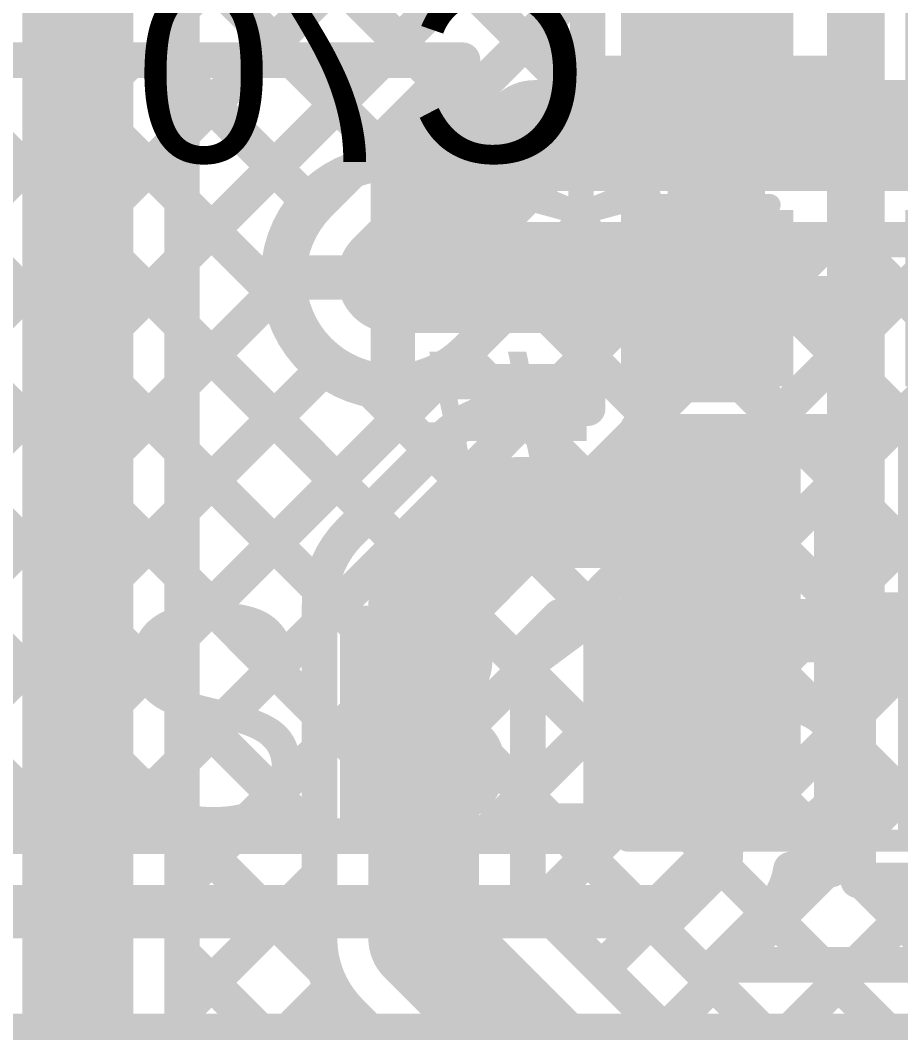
# Model space of a CAD drawing. Header units: millimetres. Extents: x 0 to 214, y 0 to 214.
# Drawn here: x 5.265 to 5.4636, y 2.9887 to 3.217 of the extents above; entities that cross this region are included whole.
import ezdxf

# ---------------------------------------------------------------- set-up
doc = ezdxf.new("R2010")
doc.units = ezdxf.units.MM
doc.header["$MEASUREMENT"] = 0
for name, color, linetype in [('BottomLayer', 5, 'Continuous'), ('BottomOverlay', 54, 'Continuous'), ('BottomPaste', 16, 'Continuous'), ('BottomSolder', 6, 'Continuous'), ('TopLayer', 1, 'Continuous'), ('TopOverlay', 2, 'Continuous'), ('TopPaste', 8, 'Continuous'), ('TopSolder', 216, 'Continuous'), ('ViaHoleLayer', 16, 'Continuous')]:
    doc.layers.add(name, color=color, linetype=linetype)
doc.styles.add('Arial', font='', dxfattribs={"height": 0.2})
doc.styles.get('Arial').set_extended_font_data('Arial')

# ---------------------------------------------------------------- blocks, each defined once
blk = doc.blocks.new('C__0603_B_19')
at = {"layer": 'BottomLayer'}
for points in [[(-0.045, -0.0175), (-0.045, 0.0175), (-0.015, 0.0175), (-0.015, -0.0175)], [(0.015, -0.0175), (0.015, 0.0175), (0.045, 0.0175), (0.045, -0.0175)]]:
    blk.add_hatch(color=5, dxfattribs=at).paths.add_polyline_path(points)
at = {"layer": 'BottomPaste'}
for points in [[(-0.045, -0.0175), (-0.045, 0.0175), (-0.015, 0.0175), (-0.015, -0.0175)], [(0.015, -0.0175), (0.015, 0.0175), (0.045, 0.0175), (0.045, -0.0175)]]:
    blk.add_hatch(color=16, dxfattribs=at).paths.add_polyline_path(points)
at = {"layer": 'BottomSolder'}
for points in [[(-0.04736, -0.01986), (-0.04736, 0.01986), (-0.01264, 0.01986), (-0.01264, -0.01986)], [(0.01264, -0.01986), (0.01264, 0.01986), (0.04736, 0.01986), (0.04736, -0.01986)]]:
    blk.add_hatch(color=6, dxfattribs=at).paths.add_polyline_path(points)
at = {"layer": 'BottomOverlay', "const_width": 0.005}
for points in [[(-0.018, 0.021), (-0.049, 0.021)], [(-0.049, 0.021), (-0.049, -0.021)], [(0.049, 0.021), (0.018, 0.021)], [(0.049, 0.021), (0.049, -0.021)], [(-0.018, -0.021), (-0.049, -0.021)], [(0.049, -0.021), (0.018, -0.021)]]:
    blk.add_lwpolyline(points, dxfattribs=at)
at = {"layer": 'BottomOverlay', "const_width": 0.0025}
for points in [[(-0.05025, 0.021, 1), (-0.04775, 0.021, 1)], [(-0.05025, 0.021, 1), (-0.04775, 0.021, 1)], [(-0.01925, 0.021, 1), (-0.01675, 0.021, 1)], [(0.01675, 0.021, 1), (0.01925, 0.021, 1)], [(0.04775, 0.021, 1), (0.05025, 0.021, 1)], [(0.04775, 0.021, 1), (0.05025, 0.021, 1)], [(-0.05025, -0.021, 1), (-0.04775, -0.021, 1)], [(-0.05025, -0.021, 1), (-0.04775, -0.021, 1)], [(-0.01925, -0.021, 1), (-0.01675, -0.021, 1)], [(0.01675, -0.021, 1), (0.01925, -0.021, 1)], [(0.04775, -0.021, 1), (0.05025, -0.021, 1)], [(0.04775, -0.021, 1), (0.05025, -0.021, 1)]]:
    blk.add_lwpolyline(points, format="xyb", close=True, dxfattribs=at)
blk = doc.blocks.new('S______B______32')
at = {"layer": 'TopLayer'}
for points in [[(-0.045, -0.0175), (-0.045, 0.0175), (-0.015, 0.0175), (-0.015, -0.0175)], [(0.015, -0.0175), (0.015, 0.0175), (0.045, 0.0175), (0.045, -0.0175)]]:
    blk.add_hatch(color=1, dxfattribs=at).paths.add_polyline_path(points)
at = {"layer": 'TopPaste'}
for points in [[(-0.045, -0.0175), (-0.045, 0.0175), (-0.015, 0.0175), (-0.015, -0.0175)], [(0.015, -0.0175), (0.015, 0.0175), (0.045, 0.0175), (0.045, -0.0175)]]:
    blk.add_hatch(color=8, dxfattribs=at).paths.add_polyline_path(points)
at = {"layer": 'TopSolder'}
for points in [[(-0.049, -0.0215), (-0.049, 0.0215), (-0.011, 0.0215), (-0.011, -0.0215)], [(0.011, -0.0215), (0.011, 0.0215), (0.049, 0.0215), (0.049, -0.0215)]]:
    blk.add_hatch(color=216, dxfattribs=at).paths.add_polyline_path(points)
at = {"layer": 'TopOverlay', "const_width": 0.005}
for points in [[(0.05, 0.022), (-0.05, 0.022)], [(-0.05, 0.022), (-0.05, -0.022)], [(0.05, 0.022), (0.05, -0.022)], [(0.05, -0.022), (-0.05, -0.022)]]:
    blk.add_lwpolyline(points, dxfattribs=at)
at = {"layer": 'TopOverlay', "const_width": 0.0025}
for points in [[(-0.05125, 0.022, 1), (-0.04875, 0.022, 1)], [(-0.05125, 0.022, 1), (-0.04875, 0.022, 1)], [(0.04875, 0.022, 1), (0.05125, 0.022, 1)], [(0.04875, 0.022, 1), (0.05125, 0.022, 1)], [(-0.05125, -0.022, 1), (-0.04875, -0.022, 1)], [(-0.05125, -0.022, 1), (-0.04875, -0.022, 1)], [(0.04875, -0.022, 1), (0.05125, -0.022, 1)], [(0.04875, -0.022, 1), (0.05125, -0.022, 1)]]:
    blk.add_lwpolyline(points, format="xyb", close=True, dxfattribs=at)
blk = doc.blocks.new('RES_0603_B_36')
at = {"layer": 'BottomLayer'}
for points in [[(-0.045, -0.0175), (-0.045, 0.0175), (-0.015, 0.0175), (-0.015, -0.0175)], [(0.015, -0.0175), (0.015, 0.0175), (0.045, 0.0175), (0.045, -0.0175)]]:
    blk.add_hatch(color=5, dxfattribs=at).paths.add_polyline_path(points)
at = {"layer": 'BottomPaste'}
for points in [[(-0.045, -0.0175), (-0.045, 0.0175), (-0.015, 0.0175), (-0.015, -0.0175)], [(0.015, -0.0175), (0.015, 0.0175), (0.045, 0.0175), (0.045, -0.0175)]]:
    blk.add_hatch(color=16, dxfattribs=at).paths.add_polyline_path(points)
at = {"layer": 'BottomSolder'}
for points in [[(-0.049, -0.0215), (-0.049, 0.0215), (-0.011, 0.0215), (-0.011, -0.0215)], [(0.011, -0.0215), (0.011, 0.0215), (0.049, 0.0215), (0.049, -0.0215)]]:
    blk.add_hatch(color=6, dxfattribs=at).paths.add_polyline_path(points)
at = {"layer": 'BottomOverlay', "const_width": 0.005}
for points in [[(0.049, 0.021), (-0.049, 0.021)], [(-0.049, 0.021), (-0.049, -0.021)], [(0.049, 0.021), (0.049, -0.021)], [(0.049, -0.021), (-0.049, -0.021)]]:
    blk.add_lwpolyline(points, dxfattribs=at)
at = {"layer": 'BottomOverlay', "const_width": 0.0025}
for points in [[(-0.05025, 0.021, 1), (-0.04775, 0.021, 1)], [(-0.05025, 0.021, 1), (-0.04775, 0.021, 1)], [(0.04775, 0.021, 1), (0.05025, 0.021, 1)], [(0.04775, 0.021, 1), (0.05025, 0.021, 1)], [(-0.05025, -0.021, 1), (-0.04775, -0.021, 1)], [(-0.05025, -0.021, 1), (-0.04775, -0.021, 1)], [(0.04775, -0.021, 1), (0.05025, -0.021, 1)], [(0.04775, -0.021, 1), (0.05025, -0.021, 1)]]:
    blk.add_lwpolyline(points, format="xyb", close=True, dxfattribs=at)
blk = doc.blocks.new('C__0603_B_265')
at = {"layer": 'BottomLayer'}
for points in [[(-0.045, -0.0175), (-0.045, 0.0175), (-0.015, 0.0175), (-0.015, -0.0175)], [(0.015, -0.0175), (0.015, 0.0175), (0.045, 0.0175), (0.045, -0.0175)]]:
    blk.add_hatch(color=5, dxfattribs=at).paths.add_polyline_path(points)
at = {"layer": 'BottomPaste'}
for points in [[(-0.045, -0.0175), (-0.045, 0.0175), (-0.015, 0.0175), (-0.015, -0.0175)], [(0.015, -0.0175), (0.015, 0.0175), (0.045, 0.0175), (0.045, -0.0175)]]:
    blk.add_hatch(color=16, dxfattribs=at).paths.add_polyline_path(points)
at = {"layer": 'BottomSolder'}
for points in [[(-0.04736, -0.01986), (-0.04736, 0.01986), (-0.01264, 0.01986), (-0.01264, -0.01986)], [(0.01264, -0.01986), (0.01264, 0.01986), (0.04736, 0.01986), (0.04736, -0.01986)]]:
    blk.add_hatch(color=6, dxfattribs=at).paths.add_polyline_path(points)
at = {"layer": 'BottomOverlay', "const_width": 0.005}
for points in [[(-0.049, 0.021), (-0.049, -0.021)], [(-0.018, 0.021), (-0.049, 0.021)], [(0.049, 0.021), (0.018, 0.021)], [(0.049, 0.021), (0.049, -0.021)], [(-0.018, -0.021), (-0.049, -0.021)], [(0.049, -0.021), (0.018, -0.021)]]:
    blk.add_lwpolyline(points, dxfattribs=at)
at = {"layer": 'BottomOverlay', "const_width": 0.0025}
for points in [[(-0.05025, 0.021, 1), (-0.04775, 0.021, 1)], [(-0.05025, 0.021, 1), (-0.04775, 0.021, 1)], [(-0.01925, 0.021, 1), (-0.01675, 0.021, 1)], [(0.01675, 0.021, 1), (0.01925, 0.021, 1)], [(0.04775, 0.021, 1), (0.05025, 0.021, 1)], [(0.04775, 0.021, 1), (0.05025, 0.021, 1)], [(-0.05025, -0.021, 1), (-0.04775, -0.021, 1)], [(-0.05025, -0.021, 1), (-0.04775, -0.021, 1)], [(-0.01925, -0.021, 1), (-0.01675, -0.021, 1)], [(0.01675, -0.021, 1), (0.01925, -0.021, 1)], [(0.04775, -0.021, 1), (0.05025, -0.021, 1)], [(0.04775, -0.021, 1), (0.05025, -0.021, 1)]]:
    blk.add_lwpolyline(points, format="xyb", close=True, dxfattribs=at)

msp = doc.modelspace()

# ---------------------------------------------------------------- hatches: boundary and pattern name
at = {"layer": 'BottomLayer'}
h = msp.add_hatch(color=5, dxfattribs=at)
edge = h.paths.add_edge_path()
edge.add_arc((5.349, 3.159), 0.01181, 0, 360)
at = {"layer": 'BottomSolder'}
h = msp.add_hatch(color=6, dxfattribs=at)
edge = h.paths.add_edge_path()
edge.add_arc((5.349, 3.159), 0.00991, 0, 360)
at = {"layer": 'TopLayer'}
h = msp.add_hatch(color=1, dxfattribs=at)
edge = h.paths.add_edge_path()
edge.add_arc((5.349, 3.159), 0.01181, 0, 360)
at = {"layer": 'TopSolder'}
h = msp.add_hatch(color=216, dxfattribs=at)
edge = h.paths.add_edge_path()
edge.add_arc((5.349, 3.159), 0.00991, 0, 360)
at = {"layer": 'ViaHoleLayer'}
h = msp.add_hatch(color=16, dxfattribs=at)
edge = h.paths.add_edge_path()
edge.add_arc((5.349, 3.159), 0.00591, 0, 360)

# ---------------------------------------------------------------- linework, layer by layer
at = {"layer": 'BottomLayer'}
for points, const_width in [([(4.74482, 3.84613), (5.393, 3.19794)], 0.008), ([(5.3015, 3.2196), (5.567, 3.4851)], 0.008), ([(5.3015, 3.19132), (5.49646, 3.38628)], 0.008), ([(5.3015, 3.16304), (5.493, 3.35454)], 0.008), ([(5.278, 2.92914), (5.278, 3.26153)], 0.025), ([(5.3015, 2.92914), (5.3015, 3.26153)], 0.008), ([(5.3015, 3.26116), (5.38016, 3.1825)], 0.008), ([(5.393, 3.18583), (5.393, 3.2355)], 0.008), ([(5.451, 3.18583), (5.451, 3.2355)], 0.008), ([(5.3015, 3.23288), (5.34957, 3.1848)], 0.008), ([(5.422, 3.204), (5.422, 3.2315)], 0.01), ([(5.456, 3.18283), (5.456, 3.2325)], 0.008), ([(5.35144, 3.1847), (5.393, 3.22625)], 0.008), ([(5.451, 3.2248), (5.456, 3.2198)], 0.008), ([(5.422, 3.1565), (5.422, 3.204)], 0.022), ([(5.3015, 3.20459), (5.32982, 3.17627)], 0.008), ([(5.397, 3.204), (5.422, 3.204)], 0.01), ([(5.422, 3.204), (5.447, 3.204)], 0.01), ([(5.451, 3.1994), (5.456, 3.2044)], 0.008), ([(5.37753, 3.1825), (5.393, 3.19797)], 0.008), ([(5.451, 3.19651), (5.456, 3.19151)], 0.008), ([(5.393, 3.1825), (5.393, 3.18583)], 0.008), ([(5.393, 3.1825), (5.393, 3.18583)], 0.008), ([(5.451, 3.1725), (5.451, 3.18583)], 0.008), ([(5.451, 3.1725), (5.451, 3.18583)], 0.008), ([(5.349, 3.159), (5.349, 3.18081)], 0.01), ([(5.35968, 3.1825), (5.393, 3.1825)], 0.008), ([(5.456, 3.1755), (5.456, 3.18283)], 0.008), ([(5.456, 3.1755), (5.456, 3.18283)], 0.008), ([(5.3015, 3.17631), (5.32365, 3.15416)], 0.008), ([(5.451, 3.17111), (5.456, 3.17611)], 0.008), ([(5.456, 3.13317), (5.456, 3.1755)], 0.008), ([(5.451, 3.12283), (5.451, 3.1725)], 0.008), ([(5.349, 3.159), (5.4195, 3.159)], 0.025), ([(5.4195, 3.159), (5.422, 3.1565)], 0.025), ([(5.451, 3.16823), (5.456, 3.16323)], 0.008), ([(5.422, 3.15433), (5.422, 3.1565)], 0.025), ([(5.32719, 3.159), (5.349, 3.159)], 0.01), ([(5.349, 3.13719), (5.349, 3.159)], 0.01), ([(5.3015, 3.13475), (5.3233, 3.15656)], 0.008), ([(5.422, 3.15433), (5.447, 3.15433)], 0.01), ([(5.3015, 3.14802), (5.34364, 3.10588)], 0.008), ([(5.451, 3.14283), (5.456, 3.14783)], 0.008), ([(5.3015, 3.10647), (5.33344, 3.13841)], 0.008), ([(5.451, 3.13994), (5.456, 3.13495)], 0.008), ([(5.3015, 3.07818), (5.3582, 3.13489)], 0.008), ([(5.34416, 3.13365), (5.35779, 3.12002)], 0.008), ([(5.35968, 3.1355), (5.393, 3.1355)], 0.008), ([(5.37059, 3.1355), (5.3766, 3.1295)], 0.008), ([(5.3811, 3.1295), (5.3871, 3.1355)], 0.008), ([(5.393, 3.1295), (5.393, 3.1355)], 0.008), ([(5.456, 3.12583), (5.456, 3.13317)], 0.008), ([(5.456, 3.12583), (5.456, 3.13317)], 0.008), ([(5.377, 3.1295), (5.393, 3.1295)], 0.008), ([(5.456, 3.07617), (5.456, 3.12583)], 0.008), ([(5.3394, 3.10163), (5.36037, 3.1226)], 0.008), ([(5.448, 3.07617), (5.448, 3.12283)], 0.008), ([(5.3015, 3.11974), (5.33276, 3.08848)], 0.008), ([(5.448, 3.11155), (5.456, 3.11955)], 0.008), ([(5.356, 3.085), (5.377, 3.106)], 0.025), ([(5.377, 3.106), (5.422, 3.106)], 0.025), ([(5.448, 3.11466), (5.456, 3.10666)], 0.008), ([(5.356, 3.01), (5.356, 3.085)], 0.025), ([(5.3015, 3.09145), (5.3325, 3.06045)], 0.008), ([(5.448, 3.08326), (5.456, 3.09126)], 0.008), ([(5.448, 3.08638), (5.456, 3.07838)], 0.008), ([(5.3325, 3.01), (5.3325, 3.085)], 0.008), ([(5.3015, 3.0499), (5.3325, 3.0809)], 0.008), ([(5.3795, 3.07527), (5.38673, 3.0825)], 0.008), ([(5.3795, 3.07133), (5.39067, 3.0825)], 0.008), ([(5.38673, 3.0825), (5.396, 3.0825)], 0.008), ([(5.396, 3.07617), (5.396, 3.0825)], 0.008), ([(5.396, 3.08181), (5.40164, 3.07617)], 0.008), ([(5.3795, 3.04305), (5.41262, 3.07617)], 0.008), ([(5.38199, 3.01725), (5.44091, 3.07617)], 0.008), ([(5.396, 3.07617), (5.448, 3.07617)], 0.008), ([(5.39613, 3.00311), (5.46919, 3.07617)], 0.008), ([(5.40164, 3.07617), (5.52831, 2.9495)], 0.008), ([(5.42993, 3.07617), (5.55659, 2.9495)], 0.008), ([(5.456, 3.07838), (5.45821, 3.07617)], 0.008), ([(5.456, 3.07617), (5.49616, 3.07617)], 0.008), ([(5.45821, 3.07617), (5.4908, 3.04357)], 0.008), ([(5.3795, 3.01973), (5.3795, 3.07527)], 0.008), ([(5.41027, 2.98896), (5.49553, 3.07423)], 0.008), ([(5.3795, 3.07002), (5.50002, 2.9495)], 0.008), ([(5.3015, 3.06317), (5.3325, 3.03217)], 0.008), ([(5.3015, 3.02161), (5.3325, 3.05261)], 0.008), ([(5.42441, 2.97482), (5.49153, 3.04194)], 0.008), ([(5.3795, 3.04174), (5.47174, 2.9495)], 0.008), ([(5.3015, 3.03489), (5.33365, 3.00274)], 0.008), ([(5.43855, 2.96068), (5.50751, 3.02964)], 0.008), ([(5.3015, 2.99333), (5.3325, 3.02433)], 0.008), ([(5.3795, 3.01973), (5.44973, 2.9495)], 0.008), ([(5.356, 3.01), (5.44, 2.926)], 0.025), ([(5.3015, 3.0066), (5.3966, 2.9115)], 0.008), ([(5.3015, 2.96505), (5.33531, 2.99886)], 0.008), ([(5.3394, 2.99337), (5.42127, 2.9115)], 0.008)]:
    msp.add_lwpolyline(points, dxfattribs=dict(at, const_width=const_width))
for points, const_width in [([(5.2995, 3.2196, 1), (5.3035, 3.2196, 1)], 0.004), ([(5.454, 3.2198, 1), (5.458, 3.2198, 1)], 0.004), ([(5.4165, 3.204, 1), (5.4275, 3.204, 1)], 0.011), ([(5.2995, 3.20459, 1), (5.3035, 3.20459, 1)], 0.004), ([(5.3945, 3.204, 1), (5.3995, 3.204, 1)], 0.005), ([(5.4195, 3.204, 1), (5.4245, 3.204, 1)], 0.005), ([(5.4195, 3.204, 1), (5.4245, 3.204, 1)], 0.005), ([(5.4195, 3.204, 1), (5.4245, 3.204, 1)], 0.005), ([(5.4445, 3.204, 1), (5.4495, 3.204, 1)], 0.005), ([(5.454, 3.2044, 1), (5.458, 3.2044, 1)], 0.004), ([(5.391, 3.19797, 1), (5.395, 3.19797, 1)], 0.004), ([(5.391, 3.19794, 1), (5.395, 3.19794, 1)], 0.004), ([(5.449, 3.1994, 1), (5.453, 3.1994, 1)], 0.004), ([(5.449, 3.19651, 1), (5.453, 3.19651, 1)], 0.004), ([(5.2995, 3.19132, 1), (5.3035, 3.19132, 1)], 0.004), ([(5.454, 3.19151, 1), (5.458, 3.19151, 1)], 0.004), ([(5.391, 3.18583, 1), (5.395, 3.18583, 1)], 0.004), ([(5.391, 3.18583, 1), (5.395, 3.18583, 1)], 0.004), ([(5.391, 3.18583, 1), (5.395, 3.18583, 1)], 0.004), ([(5.449, 3.18583, 1), (5.453, 3.18583, 1)], 0.004), ([(5.449, 3.18583, 1), (5.453, 3.18583, 1)], 0.004), ([(5.449, 3.18583, 1), (5.453, 3.18583, 1)], 0.004), ([(5.34757, 3.1848, 1), (5.35157, 3.1848, 1)], 0.004), ([(5.34944, 3.1847, 1), (5.35344, 3.1847, 1)], 0.004), ([(5.3465, 3.18081, 1), (5.3515, 3.18081, 1)], 0.005), ([(5.35768, 3.1825, 1), (5.36168, 3.1825, 1)], 0.004), ([(5.35768, 3.1825, 1), (5.36168, 3.1825, 1)], 0.004), ([(5.37553, 3.1825, 1), (5.37953, 3.1825, 1)], 0.004), ([(5.37816, 3.1825, 1), (5.38216, 3.1825, 1)], 0.004), ([(5.391, 3.1825, 1), (5.395, 3.1825, 1)], 0.004), ([(5.391, 3.1825, 1), (5.395, 3.1825, 1)], 0.004), ([(5.391, 3.1825, 1), (5.395, 3.1825, 1)], 0.004), ([(5.454, 3.18283, 1), (5.458, 3.18283, 1)], 0.004), ([(5.454, 3.18283, 1), (5.458, 3.18283, 1)], 0.004), ([(5.454, 3.18283, 1), (5.458, 3.18283, 1)], 0.004), ([(5.2995, 3.17631, 1), (5.3035, 3.17631, 1)], 0.004), ([(5.32782, 3.17627, 1), (5.33182, 3.17627, 1)], 0.004), ([(5.454, 3.17611, 1), (5.458, 3.17611, 1)], 0.004), ([(5.454, 3.1755, 1), (5.458, 3.1755, 1)], 0.004), ([(5.454, 3.1755, 1), (5.458, 3.1755, 1)], 0.004), ([(5.454, 3.1755, 1), (5.458, 3.1755, 1)], 0.004), ([(5.449, 3.1725, 1), (5.453, 3.1725, 1)], 0.004), ([(5.449, 3.1725, 1), (5.453, 3.1725, 1)], 0.004), ([(5.449, 3.1725, 1), (5.453, 3.1725, 1)], 0.004), ([(5.449, 3.17111, 1), (5.453, 3.17111, 1)], 0.004), ([(5.34275, 3.159, 1), (5.35525, 3.159, 1)], 0.0125), ([(5.41325, 3.159, 1), (5.42575, 3.159, 1)], 0.0125), ([(5.41325, 3.159, 1), (5.42575, 3.159, 1)], 0.0125), ([(5.449, 3.16823, 1), (5.453, 3.16823, 1)], 0.004), ([(5.2995, 3.16304, 1), (5.3035, 3.16304, 1)], 0.004), ([(5.41575, 3.1565, 1), (5.42825, 3.1565, 1)], 0.0125), ([(5.41575, 3.1565, 1), (5.42825, 3.1565, 1)], 0.0125), ([(5.4165, 3.1565, 1), (5.4275, 3.1565, 1)], 0.011), ([(5.454, 3.16323, 1), (5.458, 3.16323, 1)], 0.004), ([(5.41575, 3.15433, 1), (5.42825, 3.15433, 1)], 0.0125), ([(5.32469, 3.159, 1), (5.32969, 3.159, 1)], 0.005), ([(5.3465, 3.159, 1), (5.3515, 3.159, 1)], 0.005), ([(5.3465, 3.159, 1), (5.3515, 3.159, 1)], 0.005), ([(5.3465, 3.159, 1), (5.3515, 3.159, 1)], 0.005), ([(5.3213, 3.15656, 1), (5.3253, 3.15656, 1)], 0.004), ([(5.32165, 3.15416, 1), (5.32565, 3.15416, 1)], 0.004), ([(5.4195, 3.15433, 1), (5.4245, 3.15433, 1)], 0.005), ([(5.4445, 3.15433, 1), (5.4495, 3.15433, 1)], 0.005), ([(5.2995, 3.14802, 1), (5.3035, 3.14802, 1)], 0.004), ([(5.454, 3.14783, 1), (5.458, 3.14783, 1)], 0.004), ([(5.449, 3.14283, 1), (5.453, 3.14283, 1)], 0.004), ([(5.33144, 3.13841, 1), (5.33544, 3.13841, 1)], 0.004), ([(5.3465, 3.13719, 1), (5.3515, 3.13719, 1)], 0.005), ([(5.449, 3.13994, 1), (5.453, 3.13994, 1)], 0.004), ([(5.2995, 3.13475, 1), (5.3035, 3.13475, 1)], 0.004), ([(5.34216, 3.13365, 1), (5.34616, 3.13365, 1)], 0.004), ([(5.3562, 3.13489, 1), (5.3602, 3.13489, 1)], 0.004), ([(5.35768, 3.1355, 1), (5.36168, 3.1355, 1)], 0.004), ([(5.35768, 3.1355, 1), (5.36168, 3.1355, 1)], 0.004), ([(5.36859, 3.1355, 1), (5.37259, 3.1355, 1)], 0.004), ([(5.3851, 3.1355, 1), (5.3891, 3.1355, 1)], 0.004), ([(5.391, 3.1355, 1), (5.395, 3.1355, 1)], 0.004), ([(5.391, 3.1355, 1), (5.395, 3.1355, 1)], 0.004), ([(5.454, 3.13495, 1), (5.458, 3.13495, 1)], 0.004), ([(5.454, 3.13317, 1), (5.458, 3.13317, 1)], 0.004), ([(5.454, 3.13317, 1), (5.458, 3.13317, 1)], 0.004), ([(5.454, 3.13317, 1), (5.458, 3.13317, 1)], 0.004), ([(5.3746, 3.1295, 1), (5.3786, 3.1295, 1)], 0.004), ([(5.375, 3.1295, 1), (5.379, 3.1295, 1)], 0.004), ([(5.375, 3.1295, 1), (5.379, 3.1295, 1)], 0.004), ([(5.375, 3.1295, 1), (5.379, 3.1295, 1)], 0.004), ([(5.3791, 3.1295, 1), (5.3831, 3.1295, 1)], 0.004), ([(5.391, 3.1295, 1), (5.395, 3.1295, 1)], 0.004), ([(5.391, 3.1295, 1), (5.395, 3.1295, 1)], 0.004), ([(5.454, 3.12583, 1), (5.458, 3.12583, 1)], 0.004), ([(5.454, 3.12583, 1), (5.458, 3.12583, 1)], 0.004), ([(5.454, 3.12583, 1), (5.458, 3.12583, 1)], 0.004), ([(5.35837, 3.1226, 1), (5.36237, 3.1226, 1)], 0.004), ([(5.35837, 3.1226, 1), (5.36237, 3.1226, 1)], 0.004), ([(5.35838, 3.12262, 1), (5.36238, 3.12262, 1)], 0.004), ([(5.446, 3.12283, 1), (5.45, 3.12283, 1)], 0.004), ([(5.449, 3.12283, 1), (5.453, 3.12283, 1)], 0.004), ([(5.2995, 3.11974, 1), (5.3035, 3.11974, 1)], 0.004), ([(5.35579, 3.12002, 1), (5.35979, 3.12002, 1)], 0.004), ([(5.454, 3.11955, 1), (5.458, 3.11955, 1)], 0.004), ([(5.37075, 3.106, 1), (5.38325, 3.106, 1)], 0.0125), ([(5.37075, 3.106, 1), (5.38325, 3.106, 1)], 0.0125), ([(5.41575, 3.106, 1), (5.42825, 3.106, 1)], 0.0125), ([(5.446, 3.11466, 1), (5.45, 3.11466, 1)], 0.004), ([(5.446, 3.11155, 1), (5.45, 3.11155, 1)], 0.004), ([(5.2995, 3.10647, 1), (5.3035, 3.10647, 1)], 0.004), ([(5.34164, 3.10588, 1), (5.34564, 3.10588, 1)], 0.004), ([(5.454, 3.10666, 1), (5.458, 3.10666, 1)], 0.004), ([(5.33738, 3.10162, 1), (5.34138, 3.10162, 1)], 0.004), ([(5.3374, 3.10163, 1), (5.3414, 3.10163, 1)], 0.004), ([(5.3374, 3.10163, 1), (5.3414, 3.10163, 1)], 0.004), ([(5.34975, 3.085, 1), (5.36225, 3.085, 1)], 0.0125), ([(5.34975, 3.085, 1), (5.36225, 3.085, 1)], 0.0125), ([(5.2995, 3.09145, 1), (5.3035, 3.09145, 1)], 0.004), ([(5.454, 3.09126, 1), (5.458, 3.09126, 1)], 0.004), ([(5.33076, 3.08848, 1), (5.33476, 3.08848, 1)], 0.004), ([(5.446, 3.08638, 1), (5.45, 3.08638, 1)], 0.004), ([(5.3305, 3.085, 1), (5.3345, 3.085, 1)], 0.004), ([(5.3305, 3.085, 1), (5.3345, 3.085, 1)], 0.004), ([(5.3305, 3.085, 1), (5.3345, 3.085, 1)], 0.004), ([(5.446, 3.08326, 1), (5.45, 3.08326, 1)], 0.004), ([(5.3305, 3.0809, 1), (5.3345, 3.0809, 1)], 0.004), ([(5.38473, 3.0825, 1), (5.38873, 3.0825, 1)], 0.004), ([(5.38473, 3.0825, 1), (5.38873, 3.0825, 1)], 0.004), ([(5.38867, 3.0825, 1), (5.39267, 3.0825, 1)], 0.004), ([(5.394, 3.0825, 1), (5.398, 3.0825, 1)], 0.004), ([(5.394, 3.0825, 1), (5.398, 3.0825, 1)], 0.004), ([(5.394, 3.08181, 1), (5.398, 3.08181, 1)], 0.004), ([(5.2995, 3.07818, 1), (5.3035, 3.07818, 1)], 0.004), ([(5.394, 3.07617, 1), (5.398, 3.07617, 1)], 0.004), ([(5.394, 3.07617, 1), (5.398, 3.07617, 1)], 0.004), ([(5.39964, 3.07617, 1), (5.40364, 3.07617, 1)], 0.004), ([(5.39964, 3.07617, 1), (5.40364, 3.07617, 1)], 0.004), ([(5.41062, 3.07617, 1), (5.41462, 3.07617, 1)], 0.004), ([(5.42793, 3.07617, 1), (5.43193, 3.07617, 1)], 0.004), ([(5.43891, 3.07617, 1), (5.44291, 3.07617, 1)], 0.004), ([(5.446, 3.07617, 1), (5.45, 3.07617, 1)], 0.004), ([(5.446, 3.07617, 1), (5.45, 3.07617, 1)], 0.004), ([(5.454, 3.07838, 1), (5.458, 3.07838, 1)], 0.004), ([(5.454, 3.07838, 1), (5.458, 3.07838, 1)], 0.004), ([(5.454, 3.07617, 1), (5.458, 3.07617, 1)], 0.004), ([(5.454, 3.07617, 1), (5.458, 3.07617, 1)], 0.004), ([(5.45621, 3.07617, 1), (5.46021, 3.07617, 1)], 0.004), ([(5.45621, 3.07617, 1), (5.46021, 3.07617, 1)], 0.004), ([(5.3775, 3.07527, 1), (5.3815, 3.07527, 1)], 0.004), ([(5.3775, 3.07527, 1), (5.3815, 3.07527, 1)], 0.004), ([(5.3775, 3.07133, 1), (5.3815, 3.07133, 1)], 0.004), ([(5.3775, 3.07002, 1), (5.3815, 3.07002, 1)], 0.004), ([(5.2995, 3.06317, 1), (5.3035, 3.06317, 1)], 0.004), ([(5.3305, 3.06045, 1), (5.3345, 3.06045, 1)], 0.004), ([(5.3305, 3.05261, 1), (5.3345, 3.05261, 1)], 0.004), ([(5.2995, 3.0499, 1), (5.3035, 3.0499, 1)], 0.004), ([(5.3775, 3.04305, 1), (5.3815, 3.04305, 1)], 0.004), ([(5.3775, 3.04174, 1), (5.3815, 3.04174, 1)], 0.004), ([(5.2995, 3.03489, 1), (5.3035, 3.03489, 1)], 0.004), ([(5.3305, 3.03217, 1), (5.3345, 3.03217, 1)], 0.004), ([(5.3305, 3.02433, 1), (5.3345, 3.02433, 1)], 0.004), ([(5.2995, 3.02161, 1), (5.3035, 3.02161, 1)], 0.004), ([(5.3775, 3.01973, 1), (5.3815, 3.01973, 1)], 0.004), ([(5.3775, 3.01973, 1), (5.3815, 3.01973, 1)], 0.004), ([(5.34975, 3.01, 1), (5.36225, 3.01, 1)], 0.0125), ([(5.34975, 3.01, 1), (5.36225, 3.01, 1)], 0.0125), ([(5.37999, 3.01725, 1), (5.38399, 3.01725, 1)], 0.004), ([(5.3305, 3.01, 1), (5.3345, 3.01, 1)], 0.004), ([(5.3305, 3.01, 1), (5.3345, 3.01, 1)], 0.004), ([(5.3305, 3.01, 1), (5.3345, 3.01, 1)], 0.004), ([(5.2995, 3.0066, 1), (5.3035, 3.0066, 1)], 0.004), ([(5.39413, 3.00311, 1), (5.39813, 3.00311, 1)], 0.004), ([(5.33165, 3.00274, 1), (5.33565, 3.00274, 1)], 0.004), ([(5.33331, 2.99886, 1), (5.33731, 2.99886, 1)], 0.004), ([(5.2995, 2.99333, 1), (5.3035, 2.99333, 1)], 0.004), ([(5.33738, 2.99338, 1), (5.34138, 2.99338, 1)], 0.004), ([(5.3374, 2.99337, 1), (5.3414, 2.99337, 1)], 0.004), ([(5.3374, 2.99337, 1), (5.3414, 2.99337, 1)], 0.004), ([(5.40827, 2.98896, 1), (5.41227, 2.98896, 1)], 0.004)]:
    msp.add_lwpolyline(points, format="xyb", close=True, dxfattribs=dict(at, const_width=const_width))
at = {"layer": 'BottomLayer', "const_width": 0.008}
for points in [[(5.35968, 3.1355, -1.5526), (5.35968, 3.1825)], [(5.36037, 3.1226, -0.199188), (5.377, 3.1295)], [(5.36038, 3.12262, -0.198912), (5.377, 3.1295)], [(5.3325, 3.085, -0.199188), (5.3394, 3.10163)], [(5.3325, 3.085, -0.198912), (5.33938, 3.10162)], [(5.3394, 2.99337, -0.199188), (5.3325, 3.01)], [(5.33938, 2.99338, -0.198912), (5.3325, 3.01)]]:
    msp.add_lwpolyline(points, format="xyb", dxfattribs=at)
at = {"layer": 'TopLayer'}
for points, const_width in [([(5.14236, 3.22231), (5.33167, 3.033)], 0.008), ([(5.08661, 3.033), (5.26161, 3.208)], 0.008), ([(5.1149, 3.033), (5.2899, 3.208)], 0.008), ([(5.12821, 3.20817), (5.30339, 3.033)], 0.008), ([(5.14318, 3.033), (5.31818, 3.208)], 0.008), ([(5.17146, 3.033), (5.34646, 3.208)], 0.008), ([(5.18575, 3.20721), (5.35995, 3.033)], 0.008), ([(5.18791, 3.208), (5.36477, 3.208)], 0.008), ([(5.21324, 3.208), (5.38824, 3.033)], 0.008), ([(5.24152, 3.208), (5.396, 3.05352)], 0.008), ([(5.26981, 3.208), (5.32696, 3.15085)], 0.008), ([(5.29809, 3.208), (5.33146, 3.17464)], 0.008), ([(5.32638, 3.208), (5.34557, 3.18881)], 0.008), ([(5.33238, 3.17562), (5.36437, 3.2076)], 0.008), ([(5.35466, 3.208), (5.35971, 3.20295)], 0.008), ([(5.349, 3.159), (5.381, 3.191)], 0.025), ([(5.381, 3.191), (5.6625, 3.191)], 0.025), ([(5.11407, 3.19403), (5.2751, 3.033)], 0.008), ([(5.25632, 3.033), (5.39082, 3.1675)], 0.008), ([(5.2846, 3.033), (5.4191, 3.1675)], 0.008), ([(5.31289, 3.033), (5.44739, 3.1675)], 0.008), ([(5.34117, 3.033), (5.47567, 3.1675)], 0.008), ([(5.36562, 3.14238), (5.39073, 3.1675)], 0.008), ([(5.39073, 3.1675), (5.65277, 3.1675)], 0.008), ([(5.39516, 3.1675), (5.47866, 3.084)], 0.008), ([(5.41895, 3.0825), (5.50395, 3.1675)], 0.008), ([(5.42345, 3.1675), (5.50694, 3.084)], 0.008), ([(5.44724, 3.0825), (5.53224, 3.1675)], 0.008), ([(5.45173, 3.1675), (5.53523, 3.084)], 0.008), ([(5.19975, 3.033), (5.3255, 3.15875)], 0.008), ([(5.37881, 3.15557), (5.454, 3.08038)], 0.008), ([(5.36464, 3.14146), (5.42359, 3.0825)], 0.008), ([(5.22803, 3.033), (5.33509, 3.14006)], 0.008), ([(5.34085, 3.13696), (5.396, 3.08181)], 0.008), ([(5.454, 3.084), (5.536, 3.084)], 0.008), ([(5.454, 3.023), (5.454, 3.084)], 0.008), ([(5.396, 3.0825), (5.448, 3.0825)], 0.008), ([(5.396, 3.033), (5.396, 3.0825)], 0.008), ([(5.448, 3.0255), (5.448, 3.0825)], 0.008), ([(5.448, 3.05498), (5.454, 3.06098)], 0.008), ([(5.36945, 3.033), (5.396, 3.05955)], 0.008), ([(5.448, 3.05809), (5.454, 3.05209)], 0.008), ([(5.422, 3.052), (5.422, 3.054)], 0.012), ([(5.422, 3.028), (5.422, 3.052)], 0.012), ([(4.95304, 3.033), (5.396, 3.033)], 0.008), ([(5.448, 3.02669), (5.454, 3.03269)], 0.008), ([(5.41, 3.016), (5.422, 3.028)], 0.012), ([(5.448, 3.02981), (5.454, 3.02381)], 0.008), ([(5.42531, 3.004), (5.44681, 3.0255)], 0.008), ([(5.43882, 3.0255), (5.448, 3.0255)], 0.008), ([(5.45359, 3.004), (5.47259, 3.023)], 0.008), ([(5.454, 3.023), (5.536, 3.023)], 0.008), ([(5.45481, 3.023), (5.47381, 3.004)], 0.008), ([(4.941, 3.016), (5.41, 3.016)], 0.012), ([(5.42204, 3.004), (5.434, 3.01596)], 0.008), ([(5.43378, 3.01574), (5.44552, 3.004)], 0.008), ([(5.42204, 3.004), (5.62379, 3.004)], 0.008), ([(4.942, 2.987), (5.63438, 2.987)], 0.012)]:
    msp.add_lwpolyline(points, dxfattribs=dict(at, const_width=const_width))
for points, const_width in [([(5.25961, 3.208, 1), (5.26361, 3.208, 1)], 0.004), ([(5.26781, 3.208, 1), (5.27181, 3.208, 1)], 0.004), ([(5.2879, 3.208, 1), (5.2919, 3.208, 1)], 0.004), ([(5.29609, 3.208, 1), (5.30009, 3.208, 1)], 0.004), ([(5.31618, 3.208, 1), (5.32018, 3.208, 1)], 0.004), ([(5.32438, 3.208, 1), (5.32838, 3.208, 1)], 0.004), ([(5.34446, 3.208, 1), (5.34846, 3.208, 1)], 0.004), ([(5.35266, 3.208, 1), (5.35666, 3.208, 1)], 0.004), ([(5.36237, 3.2076, 1), (5.36637, 3.2076, 1)], 0.004), ([(5.36277, 3.208, 1), (5.36677, 3.208, 1)], 0.004), ([(5.35771, 3.20295, 1), (5.36171, 3.20295, 1)], 0.004), ([(5.37475, 3.191, 1), (5.38725, 3.191, 1)], 0.0125), ([(5.37475, 3.191, 1), (5.38725, 3.191, 1)], 0.0125), ([(5.34357, 3.18881, 1), (5.34757, 3.18881, 1)], 0.004), ([(5.32946, 3.17464, 1), (5.33346, 3.17464, 1)], 0.004), ([(5.33038, 3.17562, 1), (5.33438, 3.17562, 1)], 0.004), ([(5.33038, 3.17562, 1), (5.33438, 3.17562, 1)], 0.004), ([(5.34275, 3.159, 1), (5.35525, 3.159, 1)], 0.0125), ([(5.38873, 3.1675, 1), (5.39273, 3.1675, 1)], 0.004), ([(5.38873, 3.1675, 1), (5.39273, 3.1675, 1)], 0.004), ([(5.38882, 3.1675, 1), (5.39282, 3.1675, 1)], 0.004), ([(5.39316, 3.1675, 1), (5.39716, 3.1675, 1)], 0.004), ([(5.4171, 3.1675, 1), (5.4211, 3.1675, 1)], 0.004), ([(5.42145, 3.1675, 1), (5.42544, 3.1675, 1)], 0.004), ([(5.44539, 3.1675, 1), (5.44939, 3.1675, 1)], 0.004), ([(5.44973, 3.1675, 1), (5.45373, 3.1675, 1)], 0.004), ([(5.3235, 3.15875, 1), (5.3275, 3.15875, 1)], 0.004), ([(5.37681, 3.15557, 1), (5.38081, 3.15557, 1)], 0.004), ([(5.32496, 3.15085, 1), (5.32896, 3.15085, 1)], 0.004), ([(5.36362, 3.14238, 1), (5.36762, 3.14238, 1)], 0.004), ([(5.36362, 3.14238, 1), (5.36762, 3.14238, 1)], 0.004), ([(5.36264, 3.14146, 1), (5.36664, 3.14146, 1)], 0.004), ([(5.33309, 3.14006, 1), (5.33709, 3.14006, 1)], 0.004), ([(5.33885, 3.13696, 1), (5.34285, 3.13696, 1)], 0.004), ([(5.452, 3.084, 1), (5.456, 3.084, 1)], 0.004), ([(5.452, 3.084, 1), (5.456, 3.084, 1)], 0.004), ([(5.394, 3.0825, 1), (5.398, 3.0825, 1)], 0.004), ([(5.394, 3.0825, 1), (5.398, 3.0825, 1)], 0.004), ([(5.394, 3.08181, 1), (5.398, 3.08181, 1)], 0.004), ([(5.41695, 3.0825, 1), (5.42095, 3.0825, 1)], 0.004), ([(5.42159, 3.0825, 1), (5.42559, 3.0825, 1)], 0.004), ([(5.44524, 3.0825, 1), (5.44924, 3.0825, 1)], 0.004), ([(5.446, 3.0825, 1), (5.45, 3.0825, 1)], 0.004), ([(5.446, 3.0825, 1), (5.45, 3.0825, 1)], 0.004), ([(5.452, 3.08038, 1), (5.456, 3.08038, 1)], 0.004), ([(5.452, 3.06098, 1), (5.456, 3.06098, 1)], 0.004), ([(5.394, 3.05955, 1), (5.398, 3.05955, 1)], 0.004), ([(5.446, 3.05809, 1), (5.45, 3.05809, 1)], 0.004), ([(5.419, 3.054, 1), (5.425, 3.054, 1)], 0.006), ([(5.394, 3.05352, 1), (5.398, 3.05352, 1)], 0.004), ([(5.419, 3.052, 1), (5.425, 3.052, 1)], 0.006), ([(5.419, 3.052, 1), (5.425, 3.052, 1)], 0.006), ([(5.446, 3.05498, 1), (5.45, 3.05498, 1)], 0.004), ([(5.452, 3.05209, 1), (5.456, 3.05209, 1)], 0.004), ([(5.2731, 3.033, 1), (5.2771, 3.033, 1)], 0.004), ([(5.2826, 3.033, 1), (5.2866, 3.033, 1)], 0.004), ([(5.30139, 3.033, 1), (5.30539, 3.033, 1)], 0.004), ([(5.31089, 3.033, 1), (5.31489, 3.033, 1)], 0.004), ([(5.32967, 3.033, 1), (5.33367, 3.033, 1)], 0.004), ([(5.33917, 3.033, 1), (5.34317, 3.033, 1)], 0.004), ([(5.35795, 3.033, 1), (5.36195, 3.033, 1)], 0.004), ([(5.36745, 3.033, 1), (5.37145, 3.033, 1)], 0.004), ([(5.38624, 3.033, 1), (5.39024, 3.033, 1)], 0.004), ([(5.394, 3.033, 1), (5.398, 3.033, 1)], 0.004), ([(5.394, 3.033, 1), (5.398, 3.033, 1)], 0.004), ([(5.452, 3.03269, 1), (5.456, 3.03269, 1)], 0.004), ([(5.419, 3.028, 1), (5.425, 3.028, 1)], 0.006), ([(5.419, 3.028, 1), (5.425, 3.028, 1)], 0.006), ([(5.446, 3.02981, 1), (5.45, 3.02981, 1)], 0.004), ([(5.446, 3.02669, 1), (5.45, 3.02669, 1)], 0.004), ([(5.43682, 3.0255, 1), (5.44082, 3.0255, 1)], 0.004), ([(5.43682, 3.0255, 1), (5.44082, 3.0255, 1)], 0.004), ([(5.43682, 3.0255, 1), (5.44082, 3.0255, 1)], 0.004), ([(5.44481, 3.0255, 1), (5.44881, 3.0255, 1)], 0.004), ([(5.446, 3.0255, 1), (5.45, 3.0255, 1)], 0.004), ([(5.446, 3.0255, 1), (5.45, 3.0255, 1)], 0.004), ([(5.452, 3.02381, 1), (5.456, 3.02381, 1)], 0.004), ([(5.452, 3.023, 1), (5.456, 3.023, 1)], 0.004), ([(5.452, 3.023, 1), (5.456, 3.023, 1)], 0.004), ([(5.45281, 3.023, 1), (5.45681, 3.023, 1)], 0.004), ([(5.407, 3.016, 1), (5.413, 3.016, 1)], 0.006), ([(5.407, 3.016, 1), (5.413, 3.016, 1)], 0.006), ([(5.43178, 3.01574, 1), (5.43578, 3.01574, 1)], 0.004), ([(5.432, 3.01596, 1), (5.436, 3.01596, 1)], 0.004), ([(5.432, 3.01596, 1), (5.436, 3.01596, 1)], 0.004), ([(5.43202, 3.01598, 1), (5.43602, 3.01598, 1)], 0.004), ([(5.42004, 3.004, 1), (5.42404, 3.004, 1)], 0.004), ([(5.42004, 3.004, 1), (5.42404, 3.004, 1)], 0.004), ([(5.42331, 3.004, 1), (5.42731, 3.004, 1)], 0.004), ([(5.44352, 3.004, 1), (5.44752, 3.004, 1)], 0.004), ([(5.45159, 3.004, 1), (5.45559, 3.004, 1)], 0.004)]:
    msp.add_lwpolyline(points, format="xyb", close=True, dxfattribs=dict(at, const_width=const_width))
at = {"layer": 'TopLayer', "const_width": 0.008}
for points in [[(5.36562, 3.14238, -1), (5.33238, 3.17562)], [(5.43882, 3.0255, -0.161225), (5.434, 3.01596)], [(5.43882, 3.0255, -0.160816), (5.43402, 3.01598)]]:
    msp.add_lwpolyline(points, format="xyb", dxfattribs=at)

# ---------------------------------------------------------------- block references
at = {"rotation": 180}
for name, p in [('C__0603_B_19', (5.452, 3.204)), ('C__0603_B_265', (5.452, 3.15433)), ('RES_0603_B_36', (5.452, 3.10467)), ('S______B______32', (5.452, 3.054))]:
    msp.add_blockref(name, p, dxfattribs=at)

# ---------------------------------------------------------------- texts
at = {"layer": 'BottomOverlay', "style": 'Arial', "text_generation_flag": 2}
msp.add_text('C70', height=0.04, dxfattribs=at).set_placement((5.39332, 3.18501))
at = {"layer": 'BottomOverlay', "style": 'Arial'}
msp.add_text('*', height=0.075, dxfattribs=at).set_placement((5.371, 3.11809))
at = {"layer": 'BottomOverlay', "style": 'Arial', "text_generation_flag": 2}
msp.add_text('#', height=0.055, rotation=360, dxfattribs=at).set_placement((5.395, 3.08759))
at = {"layer": 'TopOverlay', "style": 'Arial'}
msp.add_text('SB18', height=0.05, dxfattribs=at).set_placement((5.28481, 3.03499))

doc.saveas('drawing.dxf')
